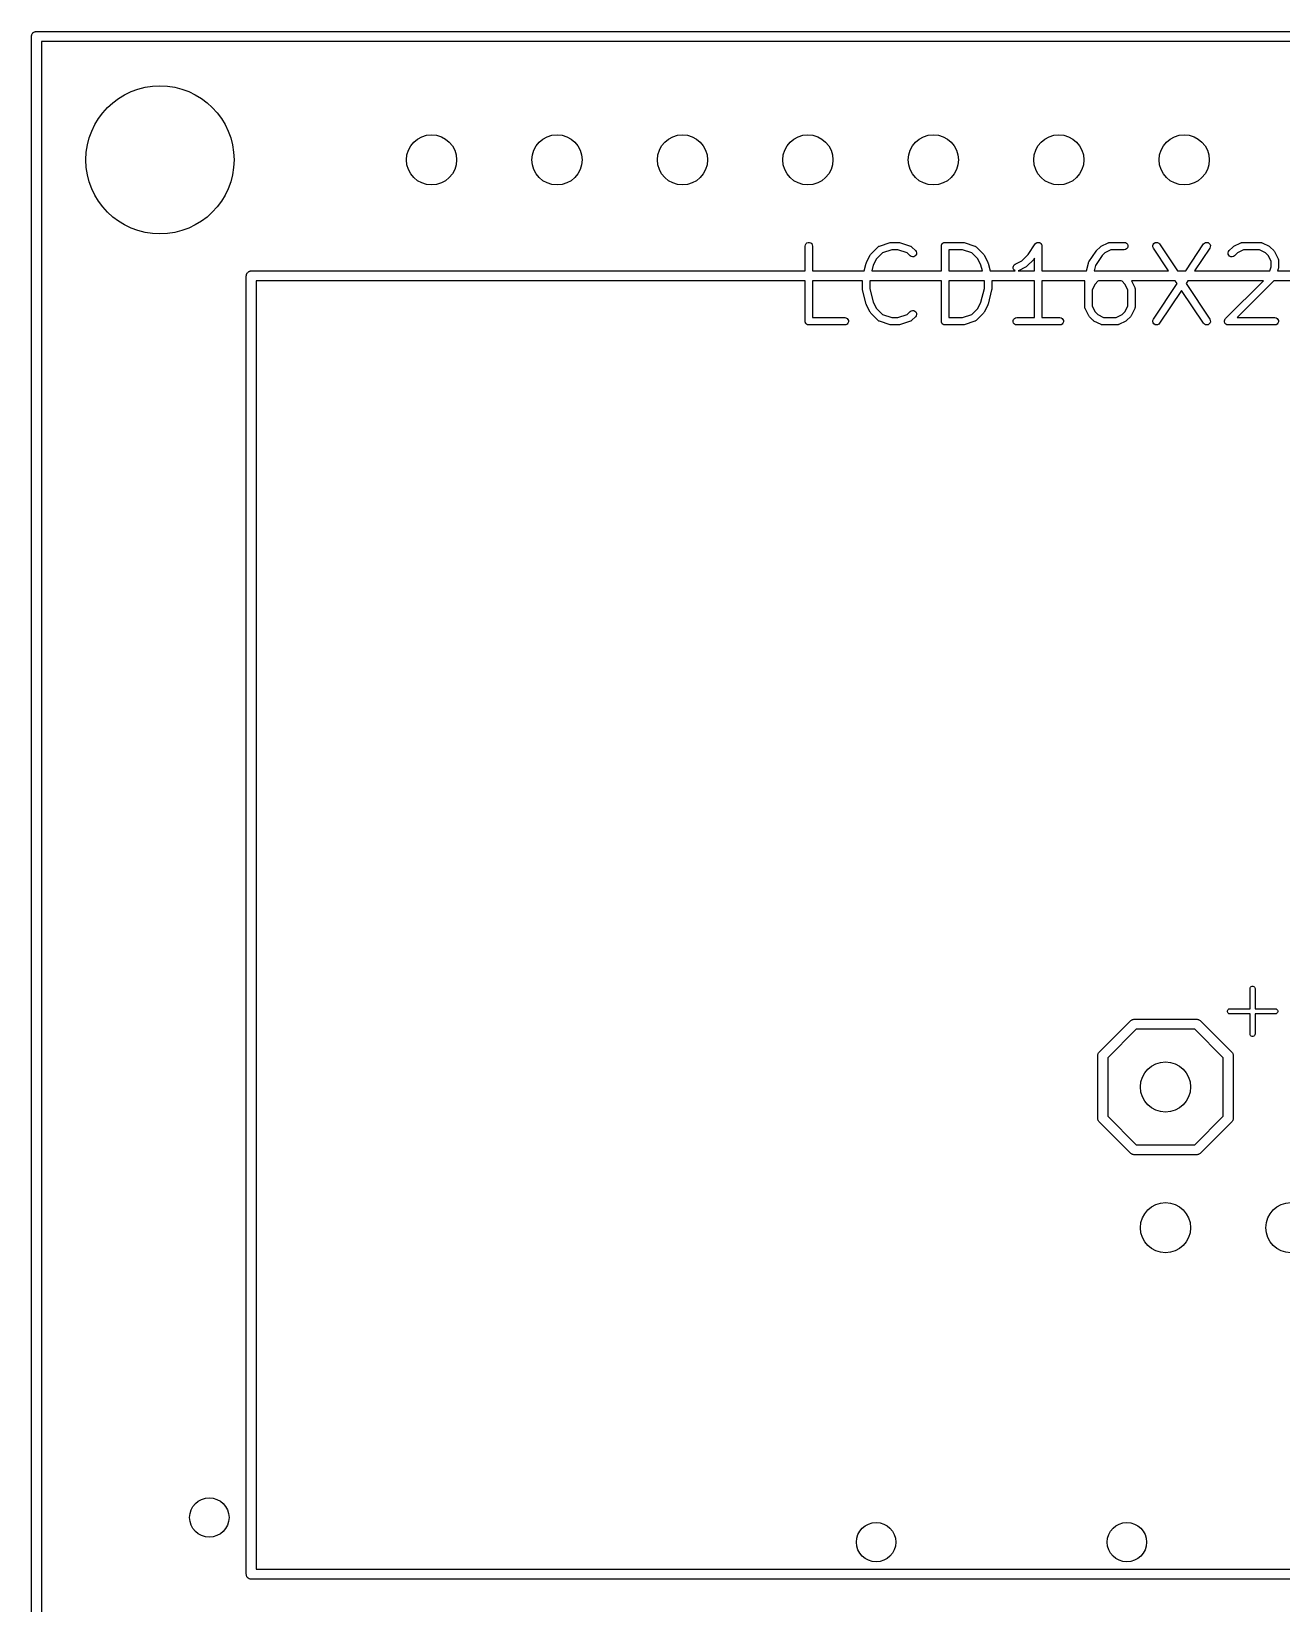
# Model space of a CAD drawing. Extents: x 0 to 102, y -163 to 0.
# Drawn here: x -0.1 to 25.21, y -31.74 to 0.1 of the extents above; entities that cross this region are included whole.
import ezdxf

# ---------------------------------------------------------------- set-up
doc = ezdxf.new("R2010")
doc.units = 0
doc.header["$MEASUREMENT"] = 0
doc.layers.add('BLACK', color=7, linetype='CONTINUOUS')

msp = doc.modelspace()

# ---------------------------------------------------------------- linework, layer by layer
at = {"layer": 'Black'}
for p, q in [((-0.1016, 0), (-0.10006, 0.00876)), ((-0.1016, -36), (-0.1016, 0)), ((-0.10006, 0.01764), (-0.09702, 0.02599)), ((-0.10006, 0.00876), (-0.10006, 0.01764)), ((-0.09702, 0.02599), (-0.09547, 0.03475)), ((-0.09547, 0.03475), (-0.09103, 0.04245)), ((-0.09103, 0.04245), (-0.08799, 0.0508)), ((-0.08799, 0.0508), (-0.08228, 0.05761)), ((-0.08228, 0.05761), (-0.07783, 0.06531)), ((-0.07783, 0.06531), (-0.07102, 0.07102)), ((-0.07102, 0.07102), (-0.06531, 0.07783)), ((-0.06531, 0.07783), (-0.05761, 0.08228)), ((-0.05761, 0.08228), (-0.0508, 0.08799)), ((-0.0508, 0.08799), (-0.04245, 0.09103)), ((-0.04245, 0.09103), (-0.03475, 0.09547)), ((-0.03475, 0.09547), (-0.02599, 0.09702)), ((-0.02599, 0.09702), (-0.01764, 0.10006)), ((-0.01764, 0.10006), (-0.00876, 0.10006)), ((-0.00876, 0.10006), (0, 0.1016)), ((0, 0.1016), (80, 0.1016)), ((0.1016, -0.1016), (0.1016, -35.8984)), ((79.8984, -0.1016), (0.1016, -0.1016)), ((15.5641, -4.24543), (15.5687, -4.21978)), ((15.5641, -4.7484), (15.5641, -4.24543)), ((15.5687, -4.21978), (15.5817, -4.19722)), ((15.5817, -4.19722), (15.6016, -4.18048)), ((15.6016, -4.18048), (15.6261, -4.17157)), ((15.6261, -4.17157), (15.6522, -4.17157)), ((15.6522, -4.17157), (15.6766, -4.18048)), ((15.6766, -4.18048), (15.6966, -4.19722)), ((15.6966, -4.19722), (15.7096, -4.21978)), ((15.7096, -4.21978), (15.7141, -4.24543)), ((15.7141, -4.24543), (15.7141, -4.7484)), ((16.8058, -4.57475), (16.8783, -4.4296)), ((16.8783, -4.4296), (16.8855, -4.41997)), ((16.8855, -4.41997), (16.8924, -4.41011)), ((16.8924, -4.41011), (17.0375, -4.26497)), ((17.1311, -4.38355), (17.0071, -4.50757)), ((17.0375, -4.26497), (17.0411, -4.26249)), ((17.0411, -4.26249), (17.0439, -4.25925)), ((17.0439, -4.25925), (17.0517, -4.25507)), ((17.0517, -4.25507), (17.0589, -4.25003)), ((17.0589, -4.25003), (17.0631, -4.24891)), ((17.0631, -4.24891), (17.0669, -4.24685)), ((17.0669, -4.24685), (17.2846, -4.17428)), ((17.3205, -4.32043), (17.1311, -4.38355)), ((17.2846, -4.17428), (17.2964, -4.17252)), ((17.2964, -4.17252), (17.3083, -4.17043)), ((17.3083, -4.17043), (17.4534, -4.17043)), ((17.4413, -4.32043), (17.3205, -4.32043)), ((17.6306, -4.38355), (17.4413, -4.32043)), ((17.4534, -4.17043), (17.4653, -4.17252)), ((17.4653, -4.17252), (17.4771, -4.17428)), ((17.4771, -4.17428), (17.6949, -4.24685)), ((17.6907, -4.4436), (17.6306, -4.38355)), ((17.712, -4.45854), (17.6907, -4.4436)), ((17.6949, -4.24685), (17.6987, -4.24891)), ((17.6987, -4.24891), (17.7028, -4.25003)), ((17.7028, -4.25003), (17.71, -4.25507)), ((17.71, -4.25507), (17.7178, -4.25925)), ((17.7178, -4.25925), (17.7206, -4.26249)), ((17.7206, -4.26249), (17.7242, -4.26497)), ((17.7242, -4.26497), (17.7967, -4.33754)), ((17.7867, -4.45201), (17.7631, -4.46302)), ((17.8051, -4.43359), (17.7867, -4.45201)), ((17.7967, -4.33754), (17.8117, -4.35887)), ((17.8162, -4.40998), (17.8051, -4.43359)), ((17.8117, -4.35887), (17.8184, -4.38403)), ((17.8184, -4.38403), (17.8162, -4.40998)), ((18.3219, -4.24543), (18.323, -4.23897)), ((18.3219, -4.7484), (18.3219, -4.24543)), ((18.323, -4.2324), (18.3252, -4.22624)), ((18.323, -4.23897), (18.323, -4.2324)), ((18.3252, -4.22624), (18.3264, -4.21978)), ((18.3264, -4.21978), (18.3297, -4.21409)), ((18.3297, -4.21409), (18.3319, -4.20793)), ((18.3319, -4.20793), (18.3361, -4.2029)), ((18.3361, -4.2029), (18.3394, -4.19722)), ((18.3394, -4.19722), (18.3444, -4.193)), ((18.3444, -4.193), (18.3486, -4.18798)), ((18.3486, -4.18798), (18.3543, -4.18469)), ((18.3543, -4.18469), (18.3594, -4.18048)), ((18.3594, -4.18048), (18.3655, -4.17823)), ((18.3655, -4.17823), (18.3712, -4.17495)), ((18.3712, -4.17495), (18.3777, -4.17381)), ((18.3777, -4.17381), (18.3838, -4.17157)), ((18.3838, -4.17157), (18.3904, -4.17157)), ((18.3904, -4.17157), (18.3969, -4.17043)), ((18.3969, -4.17043), (18.7597, -4.17043)), ((18.4719, -4.32043), (18.4719, -4.7484)), ((18.7475, -4.32043), (18.4719, -4.32043)), ((18.9369, -4.38355), (18.7475, -4.32043)), ((18.7597, -4.17043), (18.7716, -4.17252)), ((18.7716, -4.17252), (18.7834, -4.17428)), ((18.7834, -4.17428), (19.0011, -4.24685)), ((19.0609, -4.50757), (18.9369, -4.38355)), ((19.0011, -4.24685), (19.0049, -4.24891)), ((19.0049, -4.24891), (19.0091, -4.25003)), ((19.0091, -4.25003), (19.0163, -4.25507)), ((19.0163, -4.25507), (19.0241, -4.25925)), ((19.0241, -4.25925), (19.0269, -4.26249)), ((19.0269, -4.26249), (19.0305, -4.26497)), ((19.0305, -4.26497), (19.1756, -4.41011)), ((19.1756, -4.41011), (19.1825, -4.41995)), ((19.1825, -4.41995), (19.1897, -4.4296)), ((19.1897, -4.4296), (19.2622, -4.57475)), ((19.949, -4.54665), (20.0803, -4.41536)), ((20.0803, -4.41536), (20.2213, -4.20383)), ((20.2213, -4.20383), (20.2242, -4.20082)), ((20.2242, -4.20082), (20.2263, -4.19722)), ((20.2263, -4.19722), (20.2331, -4.19147)), ((20.2331, -4.19147), (20.2393, -4.18499)), ((20.2393, -4.18499), (20.243, -4.18315)), ((20.243, -4.18315), (20.2462, -4.18048)), ((20.2462, -4.18048), (20.2546, -4.17741)), ((20.2546, -4.17741), (20.2627, -4.17345)), ((20.2627, -4.17345), (20.2668, -4.17299)), ((20.2668, -4.17299), (20.2707, -4.17157)), ((20.2707, -4.17157), (20.2796, -4.17157)), ((20.2796, -4.17157), (20.2885, -4.17058)), ((20.2885, -4.17058), (20.2926, -4.17157)), ((20.2926, -4.17157), (20.2967, -4.17157)), ((20.2967, -4.17157), (20.3051, -4.17463)), ((20.3051, -4.17463), (20.3138, -4.17675)), ((20.3138, -4.17675), (20.3173, -4.17906)), ((20.3173, -4.17906), (20.3212, -4.18048)), ((20.3212, -4.18048), (20.3281, -4.18623)), ((20.3281, -4.18623), (20.3355, -4.1912)), ((20.3355, -4.1912), (20.338, -4.19455)), ((20.338, -4.19455), (20.3412, -4.19722)), ((20.3412, -4.19722), (20.3456, -4.20497)), ((20.3456, -4.20497), (20.3509, -4.21219)), ((20.3509, -4.21219), (20.3521, -4.21618)), ((20.3521, -4.21618), (20.3542, -4.21978)), ((20.3542, -4.21978), (20.3557, -4.2286)), ((20.3557, -4.2286), (20.3583, -4.23719)), ((20.3583, -4.23719), (20.358, -4.24133)), ((20.358, -4.24133), (20.3587, -4.24543)), ((20.3587, -4.24543), (20.3587, -4.7484)), ((21.3099, -4.56668), (21.455, -4.34897)), ((21.5757, -4.43835), (21.4419, -4.63908)), ((21.455, -4.34897), (21.4601, -4.34361)), ((21.4601, -4.34361), (21.4644, -4.33754)), ((21.4644, -4.33754), (21.537, -4.26497)), ((21.537, -4.26497), (21.5468, -4.25807)), ((21.5468, -4.25807), (21.5565, -4.25092)), ((21.5565, -4.25092), (21.7016, -4.17835)), ((21.6344, -4.37964), (21.5757, -4.43835)), ((21.7528, -4.32043), (21.6344, -4.37964)), ((21.7016, -4.17835), (21.7057, -4.17711)), ((21.7057, -4.17711), (21.7095, -4.17495)), ((21.7095, -4.17495), (21.7181, -4.17343)), ((21.7181, -4.17343), (21.7266, -4.17092)), ((21.7266, -4.17092), (21.7309, -4.17118)), ((21.7309, -4.17118), (21.7351, -4.17043)), ((21.7351, -4.17043), (22.0254, -4.17043)), ((22.0254, -4.32043), (21.7528, -4.32043)), ((22.0254, -4.17043), (22.0511, -4.17495)), ((22.0511, -4.31591), (22.0254, -4.32043)), ((22.0511, -4.17495), (22.0736, -4.18798)), ((22.0736, -4.30288), (22.0511, -4.31591)), ((22.0736, -4.18798), (22.0904, -4.20793)), ((22.0904, -4.28293), (22.0736, -4.30288)), ((22.0904, -4.20793), (22.0993, -4.2324)), ((22.0993, -4.25845), (22.0904, -4.28293)), ((22.0993, -4.2324), (22.0993, -4.25845)), ((22.604, -4.23719), (22.6113, -4.21219)), ((22.6057, -4.26318), (22.604, -4.23719)), ((22.6162, -4.28703), (22.6057, -4.26318)), ((22.6113, -4.21219), (22.6268, -4.1912)), ((22.9237, -4.7484), (22.6162, -4.28703)), ((22.6268, -4.1912), (22.6484, -4.17675)), ((22.6484, -4.17675), (22.6737, -4.17058)), ((22.6737, -4.17058), (22.6996, -4.17345)), ((22.6996, -4.17345), (22.723, -4.18499)), ((22.723, -4.18499), (22.741, -4.20383)), ((22.741, -4.20383), (23.104, -4.7484)), ((23.2691, -4.7484), (23.6322, -4.20383)), ((23.757, -4.28703), (23.4494, -4.7484)), ((23.6322, -4.20383), (23.6502, -4.18499)), ((23.6502, -4.18499), (23.6735, -4.17345)), ((23.6735, -4.17345), (23.6994, -4.17058)), ((23.6994, -4.17058), (23.7247, -4.17675)), ((23.7247, -4.17675), (23.7464, -4.1912)), ((23.7464, -4.1912), (23.7618, -4.21219)), ((23.7674, -4.26318), (23.757, -4.28703)), ((23.7618, -4.21219), (23.7691, -4.23719)), ((23.7691, -4.23719), (23.7674, -4.26318)), ((24.1279, -4.38403), (24.1346, -4.35887)), ((24.1301, -4.40998), (24.1279, -4.38403)), ((24.1411, -4.43359), (24.1301, -4.40998)), ((24.1346, -4.35887), (24.1495, -4.33754)), ((24.1596, -4.45201), (24.1411, -4.43359)), ((24.1495, -4.33754), (24.2221, -4.26497)), ((24.1832, -4.46302), (24.1596, -4.45201)), ((24.2221, -4.26497), (24.232, -4.25807)), ((24.232, -4.25807), (24.2416, -4.25092)), ((24.2556, -4.4436), (24.2343, -4.45854)), ((24.2416, -4.25092), (24.3867, -4.17835)), ((24.3196, -4.37964), (24.2556, -4.4436)), ((24.438, -4.32043), (24.3196, -4.37964)), ((24.3867, -4.17835), (24.3909, -4.17711)), ((24.3909, -4.17711), (24.3946, -4.17495)), ((24.3946, -4.17495), (24.4033, -4.17343)), ((24.4033, -4.17343), (24.4117, -4.17092)), ((24.4117, -4.17092), (24.416, -4.17118)), ((24.416, -4.17118), (24.4203, -4.17043)), ((24.4203, -4.17043), (24.7831, -4.17043)), ((24.7654, -4.32043), (24.438, -4.32043)), ((24.8839, -4.37964), (24.7654, -4.32043)), ((24.7831, -4.17043), (24.7874, -4.17118)), ((24.7874, -4.17118), (24.7917, -4.17092)), ((24.7917, -4.17092), (24.8001, -4.17342)), ((24.8001, -4.17342), (24.8088, -4.17495)), ((24.8088, -4.17495), (24.8125, -4.17711)), ((24.8125, -4.17711), (24.8167, -4.17835)), ((24.8167, -4.17835), (24.9618, -4.25092)), ((24.9392, -4.435), (24.8839, -4.37964)), ((24.9984, -4.55342), (24.9392, -4.435)), ((24.9618, -4.25092), (24.9715, -4.25808)), ((24.9715, -4.25808), (24.9813, -4.26497)), ((24.9813, -4.26497), (25.0539, -4.33754)), ((25.0539, -4.33754), (25.0608, -4.34739)), ((25.0608, -4.34739), (25.0679, -4.35703)), ((25.0679, -4.35703), (25.1405, -4.50217)), ((4.27898, -4.77898), (4.28469, -4.77217)), ((4.28469, -4.77217), (4.29239, -4.76772)), ((4.29239, -4.76772), (4.2992, -4.76201)), ((4.2992, -4.76201), (4.30755, -4.75897)), ((4.30755, -4.75897), (4.31525, -4.75453)), ((4.31525, -4.75453), (4.32401, -4.75298)), ((4.32401, -4.75298), (4.33236, -4.74994)), ((4.33236, -4.74994), (4.34124, -4.74994)), ((4.34124, -4.74994), (4.35, -4.7484)), ((4.35, -4.7484), (15.5641, -4.7484)), ((15.7141, -4.7484), (16.7605, -4.7484)), ((16.7605, -4.7484), (16.8001, -4.5901)), ((16.8001, -4.5901), (16.8034, -4.58261)), ((16.8034, -4.58261), (16.8058, -4.57475)), ((16.9436, -4.63446), (16.9151, -4.7484)), ((16.9151, -4.7484), (18.3219, -4.7484)), ((17.0071, -4.50757), (16.9436, -4.63446)), ((17.7372, -4.46528), (17.712, -4.45854)), ((17.7631, -4.46302), (17.7372, -4.46528)), ((18.4719, -4.7484), (19.1529, -4.7484)), ((19.1244, -4.63446), (19.0609, -4.50757)), ((19.1529, -4.7484), (19.1244, -4.63446)), ((19.2622, -4.57475), (19.2646, -4.58261)), ((19.2646, -4.58261), (19.2679, -4.5901)), ((19.2679, -4.5901), (19.3075, -4.7484)), ((19.3075, -4.7484), (19.8184, -4.7484)), ((19.7734, -4.67636), (19.7795, -4.65103)), ((19.7764, -4.70224), (19.7734, -4.67636)), ((19.788, -4.72554), (19.7764, -4.70224)), ((19.7795, -4.65103), (19.7938, -4.62929)), ((19.807, -4.74344), (19.788, -4.72554)), ((19.7938, -4.62929), (19.8147, -4.61377)), ((19.8184, -4.7484), (19.807, -4.74344)), ((19.8147, -4.61377), (19.949, -4.54665)), ((19.8818, -4.74794), (19.8803, -4.7484)), ((19.8803, -4.7484), (20.2087, -4.7484)), ((20.027, -4.67537), (19.8818, -4.74794)), ((20.0366, -4.6682), (20.027, -4.67537)), ((20.0465, -4.66132), (20.0366, -4.6682)), ((20.1916, -4.51618), (20.0465, -4.66132)), ((20.1959, -4.51011), (20.1916, -4.51618)), ((20.201, -4.50475), (20.1959, -4.51011)), ((20.2087, -4.49314), (20.201, -4.50475)), ((20.2087, -4.7484), (20.2087, -4.49314)), ((20.3587, -4.7484), (21.2599, -4.7484)), ((21.2599, -4.7484), (21.2995, -4.5901)), ((21.2995, -4.5901), (21.3047, -4.57844)), ((21.3047, -4.57844), (21.3099, -4.56668)), ((21.4419, -4.63908), (21.4146, -4.7484)), ((21.4146, -4.7484), (22.9237, -4.7484)), ((23.104, -4.7484), (23.2691, -4.7484)), ((23.4494, -4.7484), (24.9719, -4.7484)), ((24.2091, -4.46528), (24.1832, -4.46302)), ((24.2343, -4.45854), (24.2091, -4.46528)), ((24.9719, -4.7484), (24.9984, -4.66869)), ((24.9984, -4.66869), (24.9984, -4.55342)), ((25.1446, -4.70457), (25.13, -4.7484)), ((25.13, -4.7484), (26.0144, -4.7484)), ((25.1405, -4.50217), (25.1417, -4.50632)), ((25.1417, -4.50632), (25.1439, -4.51006)), ((25.1439, -4.51006), (25.1454, -4.51872)), ((25.1463, -4.6927), (25.1446, -4.70457)), ((25.1454, -4.51872), (25.1479, -4.52714)), ((25.1484, -4.68086), (25.1463, -4.6927)), ((25.1479, -4.52714), (25.1477, -4.53145)), ((25.1477, -4.53145), (25.1484, -4.53571)), ((25.1484, -4.53571), (25.1484, -4.68086)), ((4.2484, -4.85), (4.24994, -4.84124)), ((4.2484, -31.15), (4.2484, -4.85)), ((4.24994, -4.83236), (4.25298, -4.82401)), ((4.24994, -4.84124), (4.24994, -4.83236)), ((4.25298, -4.82401), (4.25453, -4.81525)), ((4.25453, -4.81525), (4.25897, -4.80755)), ((4.25897, -4.80755), (4.26201, -4.7992)), ((4.26201, -4.7992), (4.26772, -4.79239)), ((4.26772, -4.79239), (4.27217, -4.78469)), ((4.27217, -4.78469), (4.27898, -4.77898)), ((15.5641, -4.9516), (4.4516, -4.9516)), ((4.4516, -4.9516), (4.4516, -31.0484)), ((15.5641, -5.76943), (15.5641, -4.9516)), ((16.7253, -4.9516), (15.7141, -4.9516)), ((15.7141, -4.9516), (15.7141, -5.69443)), ((16.7253, -5.11629), (16.7253, -4.9516)), ((18.3219, -4.9516), (16.8753, -4.9516)), ((16.8753, -4.9516), (16.8753, -5.10705)), ((18.3219, -5.76943), (18.3219, -4.9516)), ((18.4719, -4.9516), (18.4719, -5.69443)), ((19.1927, -4.9516), (18.4719, -4.9516)), ((19.1927, -5.10705), (19.1927, -4.9516)), ((20.2087, -4.9516), (19.3427, -4.9516)), ((19.3427, -4.9516), (19.3427, -5.11629)), ((20.2087, -5.69443), (20.2087, -4.9516)), ((21.2247, -4.9516), (20.3587, -4.9516)), ((20.3587, -4.9516), (20.3587, -5.69443)), ((21.2247, -5.47914), (21.2247, -4.9516)), ((21.4339, -5.01557), (21.3747, -5.13399)), ((21.4893, -4.96021), (21.4339, -5.01557)), ((21.5065, -4.9516), (21.4893, -4.96021)), ((21.9638, -4.9516), (21.5065, -4.9516)), ((21.981, -4.96021), (21.9638, -4.9516)), ((22.0364, -5.01557), (21.981, -4.96021)), ((22.0956, -5.13399), (22.0364, -5.01557)), ((23.0592, -4.9516), (22.1721, -4.9516)), ((22.1721, -4.9516), (22.2377, -5.08275)), ((22.2377, -5.08275), (22.2389, -5.08689)), ((22.2389, -5.08689), (22.241, -5.09063)), ((22.241, -5.09063), (22.2426, -5.09929)), ((22.6162, -5.72783), (23.0964, -5.00743)), ((23.0964, -5.00743), (23.0592, -4.9516)), ((23.3139, -4.9516), (23.2767, -5.00743)), ((23.2767, -5.00743), (23.757, -5.72783)), ((24.8418, -4.9516), (23.3139, -4.9516)), ((24.077, -5.7164), (24.8418, -4.9516)), ((25.0539, -4.9516), (24.3111, -5.69443)), ((26.0144, -4.9516), (25.0539, -4.9516)), ((25.0539, -4.9516), (25.0539, -4.9516)), ((16.7269, -5.12532), (16.7253, -5.11629)), ((16.7275, -5.13448), (16.7269, -5.12532)), ((16.8001, -5.42476), (16.7275, -5.13448)), ((16.8753, -5.10705), (16.9436, -5.3804)), ((16.9436, -5.3804), (17.0071, -5.50729)), ((19.0609, -5.50729), (19.1244, -5.3804)), ((19.1244, -5.3804), (19.1927, -5.10705)), ((19.3405, -5.13448), (19.2679, -5.42476)), ((19.3411, -5.12532), (19.3405, -5.13448)), ((19.3427, -5.11629), (19.3411, -5.12532)), ((21.3747, -5.13399), (21.3747, -5.46144)), ((22.0956, -5.46144), (22.0956, -5.13399)), ((22.2426, -5.09929), (22.2451, -5.10771)), ((22.2451, -5.10771), (22.2448, -5.11203)), ((22.2448, -5.11203), (22.2456, -5.11629)), ((22.2456, -5.11629), (22.2456, -5.47914)), ((23.1866, -5.14264), (22.741, -5.81103)), ((23.6322, -5.81103), (23.1866, -5.14264)), ((15.7141, -5.69443), (16.3649, -5.69443)), ((16.3649, -5.69443), (16.3905, -5.69895)), ((16.3905, -5.69895), (16.4131, -5.71198)), ((16.4131, -5.71198), (16.4298, -5.73193)), ((16.4298, -5.73193), (16.4387, -5.7564)), ((16.8034, -5.43225), (16.8001, -5.42476)), ((16.8058, -5.44011), (16.8034, -5.43225)), ((16.8783, -5.58526), (16.8058, -5.44011)), ((16.8855, -5.59489), (16.8783, -5.58526)), ((16.8924, -5.60475), (16.8855, -5.59489)), ((17.0375, -5.74989), (16.8924, -5.60475)), ((17.0071, -5.50729), (17.1311, -5.6313)), ((17.1311, -5.6313), (17.3205, -5.69443)), ((17.3205, -5.69443), (17.4413, -5.69443)), ((17.4413, -5.69443), (17.6306, -5.6313)), ((17.6306, -5.6313), (17.6907, -5.57125)), ((17.6907, -5.57125), (17.712, -5.55631)), ((17.712, -5.55631), (17.7372, -5.54957)), ((17.7967, -5.67732), (17.7242, -5.74989)), ((17.7372, -5.54957), (17.7631, -5.55184)), ((17.7631, -5.55184), (17.7867, -5.56285)), ((17.7867, -5.56285), (17.8051, -5.58127)), ((17.8117, -5.65598), (17.7967, -5.67732)), ((17.8051, -5.58127), (17.8162, -5.60487)), ((17.8184, -5.63082), (17.8117, -5.65598)), ((17.8162, -5.60487), (17.8184, -5.63082)), ((18.4719, -5.69443), (18.7475, -5.69443)), ((18.7475, -5.69443), (18.9369, -5.6313)), ((18.9369, -5.6313), (19.0609, -5.50729)), ((19.1756, -5.60475), (19.0305, -5.74989)), ((19.1825, -5.5949), (19.1756, -5.60475)), ((19.1897, -5.58526), (19.1825, -5.5949)), ((19.2622, -5.44011), (19.1897, -5.58526)), ((19.2646, -5.43225), (19.2622, -5.44011)), ((19.2679, -5.42476), (19.2646, -5.43225)), ((19.7744, -5.7564), (19.7833, -5.73193)), ((19.7833, -5.73193), (19.8001, -5.71198)), ((19.8001, -5.71198), (19.8226, -5.69895)), ((19.8226, -5.69895), (19.8483, -5.69443)), ((19.8483, -5.69443), (20.2087, -5.69443)), ((20.3587, -5.69443), (20.7191, -5.69443)), ((20.7191, -5.69443), (20.7448, -5.69895)), ((20.7448, -5.69895), (20.7674, -5.71198)), ((20.7674, -5.71198), (20.7841, -5.73193)), ((20.7841, -5.73193), (20.793, -5.7564)), ((21.2255, -5.4834), (21.2247, -5.47914)), ((21.2252, -5.48772), (21.2255, -5.4834)), ((21.2277, -5.49614), (21.2252, -5.48772)), ((21.2292, -5.50479), (21.2277, -5.49614)), ((21.2314, -5.50854), (21.2292, -5.50479)), ((21.2326, -5.51268), (21.2314, -5.50854)), ((21.3052, -5.65783), (21.2326, -5.51268)), ((21.3124, -5.66748), (21.3052, -5.65783)), ((21.3193, -5.67732), (21.3124, -5.66748)), ((21.3918, -5.74989), (21.3193, -5.67732)), ((21.3747, -5.46144), (21.4339, -5.57986)), ((21.4339, -5.57986), (21.4893, -5.63522)), ((21.4893, -5.63522), (21.6077, -5.69443)), ((21.6077, -5.69443), (21.8626, -5.69443)), ((21.8626, -5.69443), (21.981, -5.63522)), ((21.981, -5.63522), (22.0364, -5.57986)), ((22.0364, -5.57986), (22.0956, -5.46144)), ((22.151, -5.67732), (22.0785, -5.74989)), ((22.1579, -5.66746), (22.151, -5.67732)), ((22.1651, -5.65783), (22.1579, -5.66746)), ((22.2377, -5.51268), (22.1651, -5.65783)), ((22.2389, -5.50854), (22.2377, -5.51268)), ((22.241, -5.50479), (22.2389, -5.50854)), ((22.2426, -5.49614), (22.241, -5.50479)), ((22.2451, -5.48772), (22.2426, -5.49614)), ((22.2456, -5.47914), (22.2448, -5.4834)), ((22.2448, -5.4834), (22.2451, -5.48772)), ((22.6057, -5.75168), (22.6162, -5.72783)), ((23.757, -5.72783), (23.7674, -5.75168)), ((24.0639, -5.73503), (24.065, -5.73193)), ((24.065, -5.73193), (24.0713, -5.72442)), ((24.0713, -5.72442), (24.077, -5.7164)), ((24.3111, -5.69443), (25.0734, -5.69443)), ((25.0734, -5.69443), (25.0991, -5.69895)), ((25.0991, -5.69895), (25.1216, -5.71198)), ((25.1216, -5.71198), (25.1384, -5.73193)), ((25.1384, -5.73193), (25.1473, -5.7564)), ((15.5653, -5.77589), (15.5641, -5.76943)), ((15.5653, -5.78245), (15.5653, -5.77589)), ((15.5675, -5.78862), (15.5653, -5.78245)), ((15.5687, -5.79508), (15.5675, -5.78862)), ((15.5719, -5.80076), (15.5687, -5.79508)), ((15.5742, -5.80693), (15.5719, -5.80076)), ((15.5784, -5.81196), (15.5742, -5.80693)), ((15.5817, -5.81764), (15.5784, -5.81196)), ((15.5867, -5.82186), (15.5817, -5.81764)), ((15.5909, -5.82688), (15.5867, -5.82186)), ((15.5966, -5.83016), (15.5909, -5.82688)), ((15.6016, -5.83438), (15.5966, -5.83016)), ((15.6078, -5.83662), (15.6016, -5.83438)), ((15.6135, -5.83991), (15.6078, -5.83662)), ((15.62, -5.84104), (15.6135, -5.83991)), ((15.6261, -5.84329), (15.62, -5.84104)), ((15.6327, -5.84329), (15.6261, -5.84329)), ((15.6391, -5.84443), (15.6327, -5.84329)), ((16.3649, -5.84443), (15.6391, -5.84443)), ((16.3905, -5.83991), (16.3649, -5.84443)), ((16.4131, -5.82688), (16.3905, -5.83991)), ((16.4298, -5.80693), (16.4131, -5.82688)), ((16.4387, -5.78245), (16.4298, -5.80693)), ((16.4387, -5.7564), (16.4387, -5.78245)), ((17.0411, -5.75237), (17.0375, -5.74989)), ((17.0439, -5.75561), (17.0411, -5.75237)), ((17.0517, -5.75979), (17.0439, -5.75561)), ((17.0589, -5.76483), (17.0517, -5.75979)), ((17.0631, -5.76595), (17.0589, -5.76483)), ((17.0669, -5.76801), (17.0631, -5.76595)), ((17.2846, -5.84058), (17.0669, -5.76801)), ((17.2964, -5.84234), (17.2846, -5.84058)), ((17.3083, -5.84443), (17.2964, -5.84234)), ((17.4534, -5.84443), (17.3083, -5.84443)), ((17.4653, -5.84234), (17.4534, -5.84443)), ((17.4771, -5.84058), (17.4653, -5.84234)), ((17.6949, -5.76801), (17.4771, -5.84058)), ((17.6987, -5.76595), (17.6949, -5.76801)), ((17.7028, -5.76483), (17.6987, -5.76595)), ((17.71, -5.75979), (17.7028, -5.76483)), ((17.7178, -5.75561), (17.71, -5.75979)), ((17.7206, -5.75237), (17.7178, -5.75561)), ((17.7242, -5.74989), (17.7206, -5.75237)), ((18.323, -5.77589), (18.3219, -5.76943)), ((18.323, -5.78245), (18.323, -5.77589)), ((18.3252, -5.78862), (18.323, -5.78245)), ((18.3264, -5.79508), (18.3252, -5.78862)), ((18.3297, -5.80076), (18.3264, -5.79508)), ((18.3319, -5.80693), (18.3297, -5.80076)), ((18.3361, -5.81196), (18.3319, -5.80693)), ((18.3394, -5.81764), (18.3361, -5.81196)), ((18.3444, -5.82186), (18.3394, -5.81764)), ((18.3486, -5.82688), (18.3444, -5.82186)), ((18.3543, -5.83016), (18.3486, -5.82688)), ((18.3594, -5.83438), (18.3543, -5.83016)), ((18.3655, -5.83662), (18.3594, -5.83438)), ((18.3712, -5.83991), (18.3655, -5.83662)), ((18.3777, -5.84104), (18.3712, -5.83991)), ((18.3838, -5.84329), (18.3777, -5.84104)), ((18.3904, -5.84329), (18.3838, -5.84329)), ((18.3969, -5.84443), (18.3904, -5.84329)), ((18.7597, -5.84443), (18.3969, -5.84443)), ((18.7716, -5.84234), (18.7597, -5.84443)), ((18.7834, -5.84058), (18.7716, -5.84234)), ((19.0011, -5.76801), (18.7834, -5.84058)), ((19.0049, -5.76595), (19.0011, -5.76801)), ((19.0091, -5.76483), (19.0049, -5.76595)), ((19.0163, -5.75979), (19.0091, -5.76483)), ((19.0241, -5.75561), (19.0163, -5.75979)), ((19.0269, -5.75237), (19.0241, -5.75561)), ((19.0305, -5.74989), (19.0269, -5.75237)), ((19.7744, -5.78245), (19.7744, -5.7564)), ((19.7833, -5.80693), (19.7744, -5.78245)), ((19.8001, -5.82688), (19.7833, -5.80693)), ((19.8226, -5.83991), (19.8001, -5.82688)), ((19.8483, -5.84443), (19.8226, -5.83991)), ((20.7191, -5.84443), (19.8483, -5.84443)), ((20.7448, -5.83991), (20.7191, -5.84443)), ((20.7674, -5.82688), (20.7448, -5.83991)), ((20.7841, -5.80693), (20.7674, -5.82688)), ((20.793, -5.78245), (20.7841, -5.80693)), ((20.793, -5.7564), (20.793, -5.78245)), ((21.4017, -5.75679), (21.3918, -5.74989)), ((21.4113, -5.76394), (21.4017, -5.75679)), ((21.5565, -5.83651), (21.4113, -5.76394)), ((21.5606, -5.83774), (21.5565, -5.83651)), ((21.5643, -5.83991), (21.5606, -5.83774)), ((21.573, -5.84143), (21.5643, -5.83991)), ((21.5814, -5.84394), (21.573, -5.84143)), ((21.5857, -5.84368), (21.5814, -5.84394)), ((21.59, -5.84443), (21.5857, -5.84368)), ((21.8803, -5.84443), (21.59, -5.84443)), ((21.8845, -5.84368), (21.8803, -5.84443)), ((21.8889, -5.84394), (21.8845, -5.84368)), ((21.8973, -5.84143), (21.8889, -5.84394)), ((21.9059, -5.83991), (21.8973, -5.84143)), ((21.9097, -5.83774), (21.9059, -5.83991)), ((21.9138, -5.83651), (21.9097, -5.83774)), ((22.059, -5.76394), (21.9138, -5.83651)), ((22.0686, -5.75678), (22.059, -5.76394)), ((22.0785, -5.74989), (22.0686, -5.75678)), ((22.604, -5.77767), (22.6057, -5.75168)), ((22.6113, -5.80267), (22.604, -5.77767)), ((22.6268, -5.82366), (22.6113, -5.80267)), ((22.6484, -5.83811), (22.6268, -5.82366)), ((22.6737, -5.84427), (22.6484, -5.83811)), ((22.6996, -5.84141), (22.6737, -5.84427)), ((22.723, -5.82987), (22.6996, -5.84141)), ((22.741, -5.81103), (22.723, -5.82987)), ((23.6502, -5.82987), (23.6322, -5.81103)), ((23.6735, -5.84141), (23.6502, -5.82987)), ((23.6994, -5.84427), (23.6735, -5.84141)), ((23.7247, -5.83811), (23.6994, -5.84427)), ((23.7464, -5.82366), (23.7247, -5.83811)), ((23.7618, -5.80267), (23.7464, -5.82366)), ((23.7691, -5.77767), (23.7618, -5.80267)), ((23.7674, -5.75168), (23.7691, -5.77767)), ((24.0553, -5.76289), (24.0561, -5.75971)), ((24.0561, -5.77264), (24.0553, -5.76289)), ((24.0561, -5.7564), (24.0595, -5.74719)), ((24.0561, -5.75971), (24.0561, -5.7564)), ((24.0561, -5.78245), (24.0561, -5.77264)), ((24.0573, -5.78556), (24.0561, -5.78245)), ((24.0576, -5.78884), (24.0573, -5.78556)), ((24.0617, -5.79772), (24.0576, -5.78884)), ((24.0595, -5.74719), (24.062, -5.73773)), ((24.065, -5.80693), (24.0617, -5.79772)), ((24.062, -5.73773), (24.0639, -5.73503)), ((24.0672, -5.80946), (24.065, -5.80693)), ((24.0686, -5.81245), (24.0672, -5.80946)), ((24.0755, -5.81938), (24.0686, -5.81245)), ((24.0818, -5.82688), (24.0755, -5.81938)), ((24.0846, -5.82853), (24.0818, -5.82688)), ((24.087, -5.83087), (24.0846, -5.82853)), ((24.0959, -5.83501), (24.087, -5.83087)), ((24.1043, -5.83991), (24.0959, -5.83501)), ((24.1076, -5.84048), (24.1043, -5.83991)), ((24.1106, -5.84187), (24.1076, -5.84048)), ((24.1204, -5.84273), (24.1106, -5.84187)), ((24.13, -5.84443), (24.1204, -5.84273)), ((25.0734, -5.84443), (24.13, -5.84443)), ((25.0991, -5.83991), (25.0734, -5.84443)), ((25.1216, -5.82688), (25.0991, -5.83991)), ((25.1384, -5.80693), (25.1216, -5.82688)), ((25.1473, -5.78245), (25.1384, -5.80693)), ((25.1473, -5.7564), (25.1473, -5.78245)), ((24.5721, -19.2873), (24.5751, -19.2699)), ((24.5721, -19.6961), (24.5721, -19.2873)), ((24.5751, -19.2699), (24.584, -19.2547)), ((24.584, -19.2547), (24.5975, -19.2433)), ((24.5975, -19.2433), (24.6141, -19.2373)), ((24.6141, -19.2373), (24.6317, -19.2373)), ((24.6317, -19.2373), (24.6483, -19.2433)), ((24.6483, -19.2433), (24.6618, -19.2547)), ((24.6618, -19.2547), (24.6706, -19.2699)), ((24.6706, -19.2699), (24.6737, -19.2873)), ((24.6737, -19.2873), (24.6737, -19.6961)), ((24.1132, -19.7381), (24.1193, -19.7215)), ((24.1132, -19.7557), (24.1132, -19.7381)), ((24.1193, -19.7215), (24.1306, -19.708)), ((24.1306, -19.708), (24.1459, -19.6992)), ((24.1459, -19.6992), (24.1633, -19.6961)), ((24.1633, -19.6961), (24.5721, -19.6961)), ((24.6737, -19.6961), (25.0825, -19.6961)), ((25.0825, -19.6961), (25.0999, -19.6992)), ((25.0999, -19.6992), (25.1152, -19.708)), ((25.1152, -19.708), (25.1265, -19.7215)), ((25.1265, -19.7215), (25.1325, -19.7381)), ((25.1325, -19.7381), (25.1325, -19.7557)), ((21.5182, -20.5732), (22.1532, -19.9382)), ((22.1532, -19.9382), (22.1568, -19.9356)), ((22.1568, -19.9356), (22.1597, -19.9322)), ((22.1597, -19.9322), (22.1712, -19.9255)), ((22.1712, -19.9255), (22.1821, -19.9179)), ((22.1821, -19.9179), (22.1864, -19.9168)), ((22.1864, -19.9168), (22.1903, -19.9145)), ((22.1903, -19.9145), (22.2033, -19.9122)), ((22.2033, -19.9122), (22.2161, -19.9088)), ((22.2161, -19.9088), (22.2206, -19.9092)), ((22.2206, -19.9092), (22.225, -19.9084)), ((22.225, -19.9084), (23.495, -19.9084)), ((23.495, -19.9084), (23.4994, -19.9092)), ((23.4994, -19.9092), (23.5039, -19.9088)), ((23.5039, -19.9088), (23.5167, -19.9122)), ((23.5167, -19.9122), (23.5297, -19.9145)), ((23.5297, -19.9145), (23.5336, -19.9168)), ((23.5336, -19.9168), (23.5379, -19.9179)), ((23.5379, -19.9179), (23.5488, -19.9255)), ((23.5488, -19.9255), (23.5603, -19.9322)), ((23.5603, -19.9322), (23.5632, -19.9356)), ((23.5632, -19.9356), (23.5668, -19.9382)), ((23.5668, -19.9382), (24.2018, -20.5732)), ((24.1193, -19.7723), (24.1132, -19.7557)), ((24.1306, -19.7858), (24.1193, -19.7723)), ((24.1459, -19.7947), (24.1306, -19.7858)), ((24.1633, -19.7977), (24.1459, -19.7947)), ((24.5721, -19.7977), (24.1633, -19.7977)), ((24.5721, -20.2065), (24.5721, -19.7977)), ((25.0825, -19.7977), (24.6737, -19.7977)), ((24.6737, -19.7977), (24.6737, -20.2065)), ((25.0999, -19.7947), (25.0825, -19.7977)), ((25.1152, -19.7858), (25.0999, -19.7947)), ((25.1265, -19.7723), (25.1152, -19.7858)), ((25.1325, -19.7557), (25.1265, -19.7723)), ((22.2671, -20.1116), (21.6916, -20.6871)), ((23.4529, -20.1116), (22.2671, -20.1116)), ((24.0284, -20.6871), (23.4529, -20.1116)), ((24.5751, -20.2239), (24.5721, -20.2065)), ((24.584, -20.2392), (24.5751, -20.2239)), ((24.5975, -20.2505), (24.584, -20.2392)), ((24.6141, -20.2566), (24.5975, -20.2505)), ((24.6317, -20.2566), (24.6141, -20.2566)), ((24.6483, -20.2505), (24.6317, -20.2566)), ((24.6618, -20.2392), (24.6483, -20.2505)), ((24.6706, -20.2239), (24.6618, -20.2392)), ((24.6737, -20.2065), (24.6706, -20.2239)), ((21.4884, -20.645), (21.4892, -20.6406)), ((21.4884, -21.915), (21.4884, -20.645)), ((21.4888, -20.6361), (21.4922, -20.6233)), ((21.4892, -20.6406), (21.4888, -20.6361)), ((21.4922, -20.6233), (21.4945, -20.6103)), ((21.4945, -20.6103), (21.4968, -20.6064)), ((21.4968, -20.6064), (21.4979, -20.6021)), ((21.4979, -20.6021), (21.5055, -20.5912)), ((21.5055, -20.5912), (21.5122, -20.5797)), ((21.5122, -20.5797), (21.5156, -20.5768)), ((21.5156, -20.5768), (21.5182, -20.5732)), ((21.6916, -20.6871), (21.6916, -21.8729)), ((24.0284, -21.8729), (24.0284, -20.6871)), ((24.2018, -20.5732), (24.2044, -20.5768)), ((24.2044, -20.5768), (24.2078, -20.5797)), ((24.2078, -20.5797), (24.2145, -20.5912)), ((24.2145, -20.5912), (24.2221, -20.6021)), ((24.2221, -20.6021), (24.2232, -20.6064)), ((24.2232, -20.6064), (24.2255, -20.6103)), ((24.2255, -20.6103), (24.2278, -20.6233)), ((24.2278, -20.6233), (24.2312, -20.6361)), ((24.2312, -20.6361), (24.2308, -20.6406)), ((24.2308, -20.6406), (24.2316, -20.645)), ((24.2316, -20.645), (24.2316, -21.915)), ((21.4892, -21.9194), (21.4884, -21.915)), ((21.4888, -21.9239), (21.4892, -21.9194)), ((21.4922, -21.9367), (21.4888, -21.9239)), ((21.4945, -21.9497), (21.4922, -21.9367)), ((21.4968, -21.9536), (21.4945, -21.9497)), ((21.4979, -21.9579), (21.4968, -21.9536)), ((21.5055, -21.9688), (21.4979, -21.9579)), ((21.5122, -21.9803), (21.5055, -21.9688)), ((21.6916, -21.8729), (22.2671, -22.4484)), ((23.4529, -22.4484), (24.0284, -21.8729)), ((24.2145, -21.9688), (24.2078, -21.9803)), ((24.2221, -21.9579), (24.2145, -21.9688)), ((24.2232, -21.9536), (24.2221, -21.9579)), ((24.2255, -21.9497), (24.2232, -21.9536)), ((24.2278, -21.9367), (24.2255, -21.9497)), ((24.2312, -21.9239), (24.2278, -21.9367)), ((24.2316, -21.915), (24.2308, -21.9194)), ((24.2308, -21.9194), (24.2312, -21.9239)), ((21.5156, -21.9832), (21.5122, -21.9803)), ((21.5182, -21.9868), (21.5156, -21.9832)), ((22.1532, -22.6218), (21.5182, -21.9868)), ((24.2018, -21.9868), (23.5668, -22.6218)), ((24.2044, -21.9832), (24.2018, -21.9868)), ((24.2078, -21.9803), (24.2044, -21.9832)), ((22.2671, -22.4484), (23.4529, -22.4484)), ((22.1568, -22.6244), (22.1532, -22.6218)), ((22.1597, -22.6278), (22.1568, -22.6244)), ((22.1712, -22.6345), (22.1597, -22.6278)), ((22.1821, -22.6421), (22.1712, -22.6345)), ((22.1864, -22.6432), (22.1821, -22.6421)), ((22.1903, -22.6455), (22.1864, -22.6432)), ((22.2033, -22.6478), (22.1903, -22.6455)), ((22.2161, -22.6512), (22.2033, -22.6478)), ((22.2206, -22.6508), (22.2161, -22.6512)), ((22.225, -22.6516), (22.2206, -22.6508)), ((23.495, -22.6516), (22.225, -22.6516)), ((23.4994, -22.6508), (23.495, -22.6516)), ((23.5039, -22.6512), (23.4994, -22.6508)), ((23.5167, -22.6478), (23.5039, -22.6512)), ((23.5297, -22.6455), (23.5167, -22.6478)), ((23.5336, -22.6432), (23.5297, -22.6455)), ((23.5379, -22.6421), (23.5336, -22.6432)), ((23.5488, -22.6345), (23.5379, -22.6421)), ((23.5603, -22.6278), (23.5488, -22.6345)), ((23.5632, -22.6244), (23.5603, -22.6278)), ((23.5668, -22.6218), (23.5632, -22.6244)), ((4.24994, -31.1588), (4.2484, -31.15)), ((4.24994, -31.1676), (4.24994, -31.1588)), ((4.25298, -31.176), (4.24994, -31.1676)), ((4.25453, -31.1847), (4.25298, -31.176)), ((4.25897, -31.1924), (4.25453, -31.1847)), ((4.26201, -31.2008), (4.25897, -31.1924)), ((4.26772, -31.2076), (4.26201, -31.2008)), ((4.27217, -31.2153), (4.26772, -31.2076)), ((4.4516, -31.0484), (75.5484, -31.0484)), ((4.27898, -31.221), (4.27217, -31.2153)), ((4.28469, -31.2278), (4.27898, -31.221)), ((4.29239, -31.2323), (4.28469, -31.2278)), ((4.2992, -31.238), (4.29239, -31.2323)), ((4.30755, -31.241), (4.2992, -31.238)), ((4.31525, -31.2455), (4.30755, -31.241)), ((4.32401, -31.247), (4.31525, -31.2455)), ((4.33236, -31.2501), (4.32401, -31.247)), ((4.34124, -31.2501), (4.33236, -31.2501)), ((4.35, -31.2516), (4.34124, -31.2501)), ((75.65, -31.2516), (4.35, -31.2516))]:
    msp.add_line(p, q, dxfattribs=at)
for centre, radius in [((2.5, -2.5), 1.5), ((8, -2.5), 0.508), ((10.54, -2.5), 0.508), ((13.08, -2.5), 0.508), ((15.62, -2.5), 0.508), ((18.16, -2.5), 0.508), ((20.7, -2.5), 0.508), ((23.24, -2.5), 0.508), ((22.86, -21.28), 0.508), ((22.86, -24.13), 0.508), ((25.4, -24.13), 0.508), ((3.5, -30.0006), 0.39878), ((17, -30.5), 0.39878), ((22.08, -30.5), 0.39878)]:
    msp.add_circle(centre, radius, dxfattribs=at)

doc.saveas('drawing.dxf')
